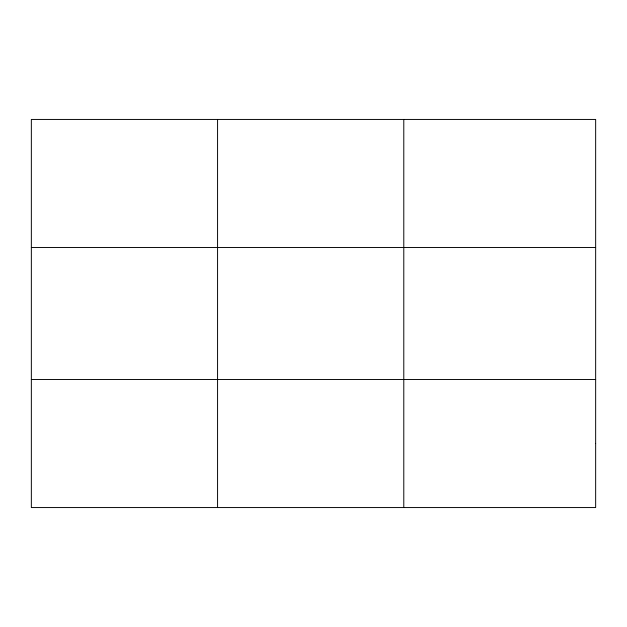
<?xml version="1.0" encoding="UTF-8"?>
<svg xmlns="http://www.w3.org/2000/svg" width="627" height="627" viewBox="0 0 627 627"><rect width="100%" height="100%" fill="white"/><g stroke="black" fill="none" stroke-linecap="round" stroke-linejoin="round"><path stroke-width="0.94" d="M217.569 507.556L217.569 119.444M403.788 507.556L403.788 119.444M31.35 247.524L595.65 247.524M31.35 379.476L595.65 379.476M595.65 443.516L595.65 507.556L31.35 507.556L31.35 119.444L595.65 119.444L595.65 443.516"/></g></svg>
